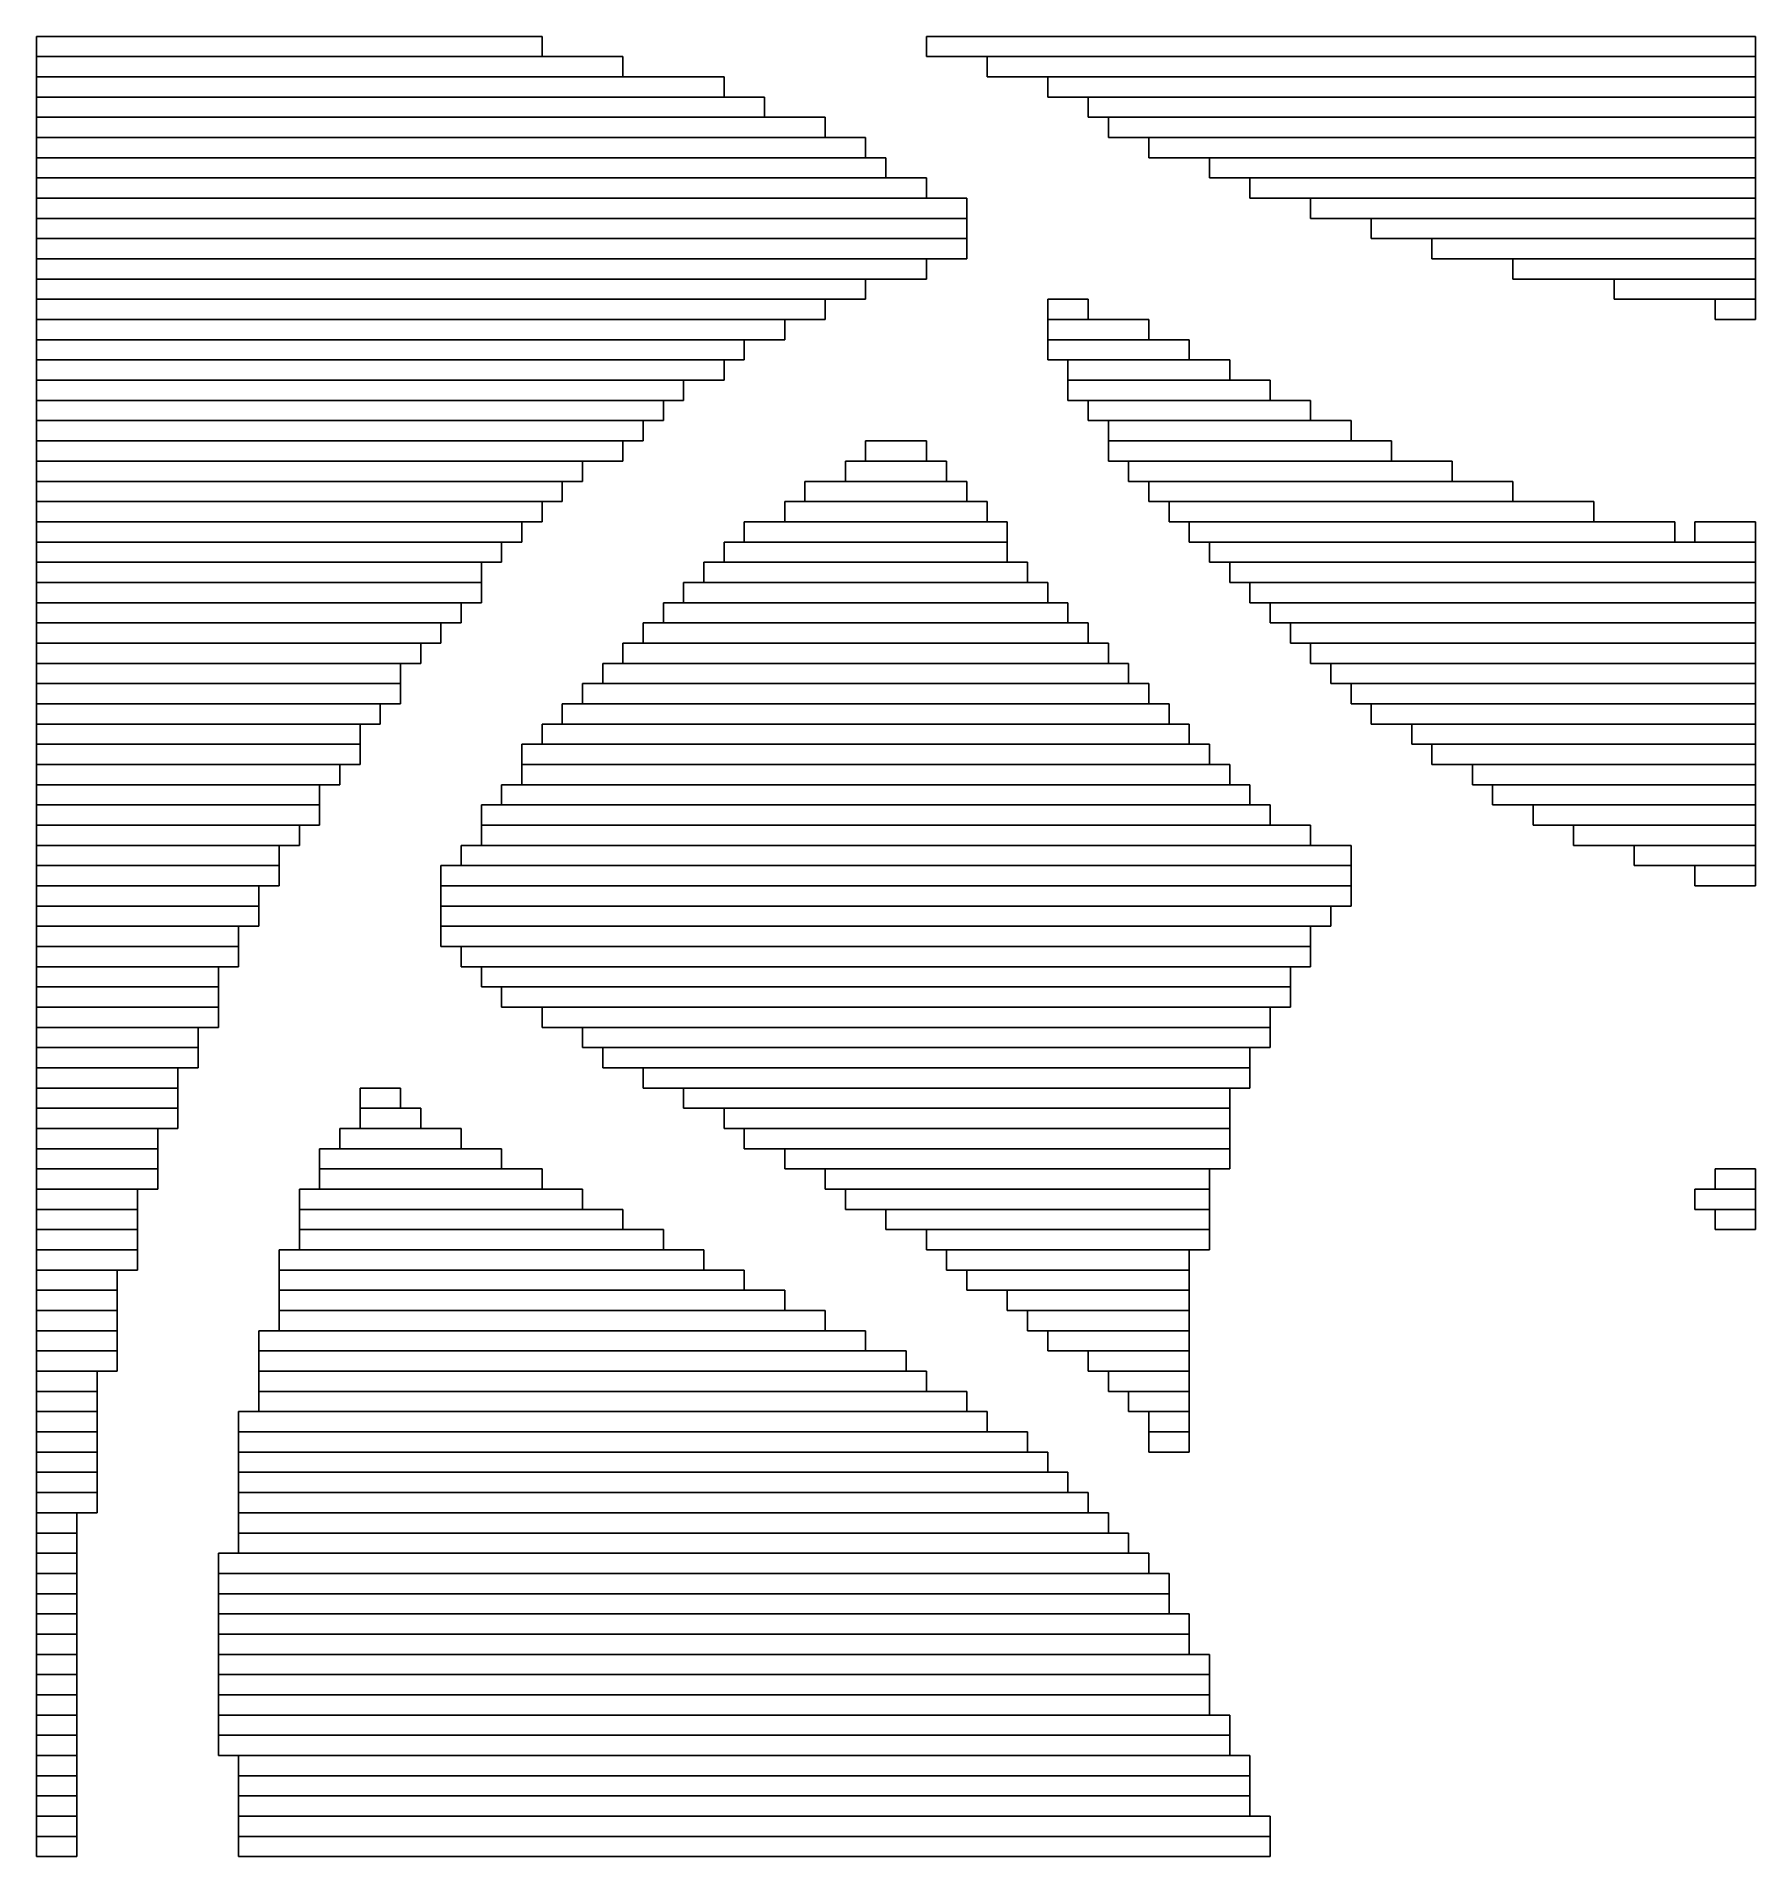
# Model space of a CAD drawing. Extents: x 469 to 554, y 467 to 557.
import ezdxf

# ---------------------------------------------------------------- set-up
doc = ezdxf.new("R2010")
doc.units = 0

msp = doc.modelspace()

# ---------------------------------------------------------------- linework, layer by layer
for p, q in [((469, 557), (494, 557)), ((469, 556), (469, 557)), ((494, 557), (494, 556)), ((513, 557), (554, 557)), ((513, 556), (513, 557)), ((554, 557), (554, 556)), ((494, 556), (469, 556)), ((469, 556), (498, 556)), ((469, 555), (469, 556)), ((498, 556), (498, 555)), ((554, 556), (513, 556)), ((516, 556), (554, 556)), ((516, 555), (516, 556)), ((554, 556), (554, 555)), ((498, 555), (469, 555)), ((469, 555), (503, 555)), ((469, 554), (469, 555)), ((503, 555), (503, 554)), ((554, 555), (516, 555)), ((519, 555), (554, 555)), ((519, 554), (519, 555)), ((554, 555), (554, 554)), ((503, 554), (469, 554)), ((469, 554), (505, 554)), ((469, 553), (469, 554)), ((505, 554), (505, 553)), ((554, 554), (519, 554)), ((521, 554), (554, 554)), ((521, 553), (521, 554)), ((554, 554), (554, 553)), ((505, 553), (469, 553)), ((469, 553), (508, 553)), ((469, 552), (469, 553)), ((508, 553), (508, 552)), ((554, 553), (521, 553)), ((522, 553), (554, 553)), ((522, 552), (522, 553)), ((554, 553), (554, 552)), ((508, 552), (469, 552)), ((469, 552), (510, 552)), ((469, 551), (469, 552)), ((510, 552), (510, 551)), ((554, 552), (522, 552)), ((524, 552), (554, 552)), ((524, 551), (524, 552)), ((554, 552), (554, 551)), ((510, 551), (469, 551)), ((469, 551), (511, 551)), ((469, 550), (469, 551)), ((511, 551), (511, 550)), ((554, 551), (524, 551)), ((527, 551), (554, 551)), ((527, 550), (527, 551)), ((554, 551), (554, 550)), ((511, 550), (469, 550)), ((469, 550), (513, 550)), ((469, 549), (469, 550)), ((513, 550), (513, 549)), ((554, 550), (527, 550)), ((529, 550), (554, 550)), ((529, 549), (529, 550)), ((554, 550), (554, 549)), ((513, 549), (469, 549)), ((469, 549), (515, 549)), ((469, 548), (469, 549)), ((515, 549), (515, 548)), ((554, 549), (529, 549)), ((532, 549), (554, 549)), ((532, 548), (532, 549)), ((554, 549), (554, 548)), ((515, 548), (469, 548)), ((469, 548), (515, 548)), ((469, 547), (469, 548)), ((515, 548), (515, 547)), ((554, 548), (532, 548)), ((535, 548), (554, 548)), ((535, 547), (535, 548)), ((554, 548), (554, 547)), ((515, 547), (469, 547)), ((469, 547), (515, 547)), ((469, 546), (469, 547)), ((515, 547), (515, 546)), ((554, 547), (535, 547)), ((538, 547), (554, 547)), ((538, 546), (538, 547)), ((554, 547), (554, 546)), ((515, 546), (469, 546)), ((469, 546), (513, 546)), ((469, 545), (469, 546)), ((513, 546), (513, 545)), ((554, 546), (538, 546)), ((542, 546), (554, 546)), ((542, 545), (542, 546)), ((554, 546), (554, 545)), ((513, 545), (469, 545)), ((469, 545), (510, 545)), ((469, 544), (469, 545)), ((510, 545), (510, 544)), ((554, 545), (542, 545)), ((547, 545), (554, 545)), ((547, 544), (547, 545)), ((554, 545), (554, 544)), ((510, 544), (469, 544)), ((469, 544), (508, 544)), ((469, 543), (469, 544)), ((508, 544), (508, 543)), ((519, 544), (521, 544)), ((519, 543), (519, 544)), ((521, 544), (521, 543)), ((554, 544), (547, 544)), ((552, 544), (554, 544)), ((552, 543), (552, 544)), ((554, 544), (554, 543)), ((508, 543), (469, 543)), ((469, 543), (506, 543)), ((469, 542), (469, 543)), ((506, 543), (506, 542)), ((521, 543), (519, 543)), ((519, 543), (524, 543)), ((519, 542), (519, 543)), ((524, 543), (524, 542)), ((554, 543), (552, 543)), ((506, 542), (469, 542)), ((469, 542), (504, 542)), ((469, 541), (469, 542)), ((504, 542), (504, 541)), ((524, 542), (519, 542)), ((519, 542), (526, 542)), ((519, 541), (519, 542)), ((526, 542), (526, 541)), ((504, 541), (469, 541)), ((469, 541), (503, 541)), ((469, 540), (469, 541)), ((503, 541), (503, 540)), ((526, 541), (519, 541)), ((520, 541), (528, 541)), ((520, 540), (520, 541)), ((528, 541), (528, 540)), ((503, 540), (469, 540)), ((469, 540), (501, 540)), ((469, 539), (469, 540)), ((501, 540), (501, 539)), ((528, 540), (520, 540)), ((520, 540), (530, 540)), ((520, 539), (520, 540)), ((530, 540), (530, 539)), ((501, 539), (469, 539)), ((469, 539), (500, 539)), ((469, 538), (469, 539)), ((500, 539), (500, 538)), ((530, 539), (520, 539)), ((521, 539), (532, 539)), ((521, 538), (521, 539)), ((532, 539), (532, 538)), ((500, 538), (469, 538)), ((469, 538), (499, 538)), ((469, 537), (469, 538)), ((499, 538), (499, 537)), ((532, 538), (521, 538)), ((522, 538), (534, 538)), ((522, 537), (522, 538)), ((534, 538), (534, 537)), ((499, 537), (469, 537)), ((469, 537), (498, 537)), ((469, 536), (469, 537)), ((498, 537), (498, 536)), ((510, 537), (513, 537)), ((510, 536), (510, 537)), ((513, 537), (513, 536)), ((534, 537), (522, 537)), ((522, 537), (536, 537)), ((522, 536), (522, 537)), ((536, 537), (536, 536)), ((498, 536), (469, 536)), ((469, 536), (496, 536)), ((469, 535), (469, 536)), ((496, 536), (496, 535)), ((509, 536), (514, 536)), ((509, 535), (509, 536)), ((513, 536), (510, 536)), ((514, 536), (514, 535)), ((536, 536), (522, 536)), ((523, 536), (539, 536)), ((523, 535), (523, 536)), ((539, 536), (539, 535)), ((496, 535), (469, 535)), ((469, 535), (495, 535)), ((469, 534), (469, 535)), ((495, 535), (495, 534)), ((507, 535), (515, 535)), ((507, 534), (507, 535)), ((514, 535), (509, 535)), ((515, 535), (515, 534)), ((539, 535), (523, 535)), ((524, 535), (542, 535)), ((524, 534), (524, 535)), ((542, 535), (542, 534)), ((495, 534), (469, 534)), ((469, 534), (494, 534)), ((469, 533), (469, 534)), ((494, 534), (494, 533)), ((506, 534), (516, 534)), ((506, 533), (506, 534)), ((515, 534), (507, 534)), ((516, 534), (516, 533)), ((542, 534), (524, 534)), ((525, 534), (546, 534)), ((525, 533), (525, 534)), ((546, 534), (546, 533)), ((494, 533), (469, 533)), ((469, 533), (493, 533)), ((469, 532), (469, 533)), ((493, 533), (493, 532)), ((504, 533), (517, 533)), ((504, 532), (504, 533)), ((516, 533), (506, 533)), ((517, 533), (517, 532)), ((546, 533), (525, 533)), ((526, 533), (550, 533)), ((526, 532), (526, 533)), ((550, 533), (550, 532)), ((551, 533), (554, 533)), ((551, 532), (551, 533)), ((554, 533), (554, 532)), ((493, 532), (469, 532)), ((469, 532), (492, 532)), ((469, 531), (469, 532)), ((492, 532), (492, 531)), ((503, 532), (517, 532)), ((503, 531), (503, 532)), ((517, 532), (504, 532)), ((517, 532), (517, 531)), ((550, 532), (526, 532)), ((527, 532), (554, 532)), ((527, 531), (527, 532)), ((554, 532), (551, 532)), ((554, 532), (554, 531)), ((492, 531), (469, 531)), ((469, 531), (491, 531)), ((469, 530), (469, 531)), ((491, 531), (491, 530)), ((502, 531), (518, 531)), ((502, 530), (502, 531)), ((517, 531), (503, 531)), ((518, 531), (518, 530)), ((554, 531), (527, 531)), ((528, 531), (554, 531)), ((528, 530), (528, 531)), ((554, 531), (554, 530)), ((491, 530), (469, 530)), ((469, 530), (491, 530)), ((469, 529), (469, 530)), ((491, 530), (491, 529)), ((501, 530), (519, 530)), ((501, 529), (501, 530)), ((518, 530), (502, 530)), ((519, 530), (519, 529)), ((554, 530), (528, 530)), ((529, 530), (554, 530)), ((529, 529), (529, 530)), ((554, 530), (554, 529)), ((491, 529), (469, 529)), ((469, 529), (490, 529)), ((469, 528), (469, 529)), ((490, 529), (490, 528)), ((500, 529), (520, 529)), ((500, 528), (500, 529)), ((519, 529), (501, 529)), ((520, 529), (520, 528)), ((554, 529), (529, 529)), ((530, 529), (554, 529)), ((530, 528), (530, 529)), ((554, 529), (554, 528)), ((490, 528), (469, 528)), ((469, 528), (489, 528)), ((469, 527), (469, 528)), ((489, 528), (489, 527)), ((499, 528), (521, 528)), ((499, 527), (499, 528)), ((520, 528), (500, 528)), ((521, 528), (521, 527)), ((554, 528), (530, 528)), ((531, 528), (554, 528)), ((531, 527), (531, 528)), ((554, 528), (554, 527)), ((489, 527), (469, 527)), ((469, 527), (488, 527)), ((469, 526), (469, 527)), ((488, 527), (488, 526)), ((498, 527), (522, 527)), ((498, 526), (498, 527)), ((521, 527), (499, 527)), ((522, 527), (522, 526)), ((554, 527), (531, 527)), ((532, 527), (554, 527)), ((532, 526), (532, 527)), ((554, 527), (554, 526)), ((488, 526), (469, 526)), ((469, 526), (487, 526)), ((469, 525), (469, 526)), ((487, 526), (487, 525)), ((497, 526), (523, 526)), ((497, 525), (497, 526)), ((522, 526), (498, 526)), ((523, 526), (523, 525)), ((554, 526), (532, 526)), ((533, 526), (554, 526)), ((533, 525), (533, 526)), ((554, 526), (554, 525)), ((487, 525), (469, 525)), ((469, 525), (487, 525)), ((469, 524), (469, 525)), ((487, 525), (487, 524)), ((496, 525), (524, 525)), ((496, 524), (496, 525)), ((523, 525), (497, 525)), ((524, 525), (524, 524)), ((554, 525), (533, 525)), ((534, 525), (554, 525)), ((534, 524), (534, 525)), ((554, 525), (554, 524)), ((487, 524), (469, 524)), ((469, 524), (486, 524)), ((469, 523), (469, 524)), ((486, 524), (486, 523)), ((495, 524), (525, 524)), ((495, 523), (495, 524)), ((524, 524), (496, 524)), ((525, 524), (525, 523)), ((554, 524), (534, 524)), ((535, 524), (554, 524)), ((535, 523), (535, 524)), ((554, 524), (554, 523)), ((486, 523), (469, 523)), ((469, 523), (485, 523)), ((469, 522), (469, 523)), ((485, 523), (485, 522)), ((494, 523), (526, 523)), ((494, 522), (494, 523)), ((525, 523), (495, 523)), ((526, 523), (526, 522)), ((554, 523), (535, 523)), ((537, 523), (554, 523)), ((537, 522), (537, 523)), ((554, 523), (554, 522)), ((485, 522), (469, 522)), ((469, 522), (485, 522)), ((469, 521), (469, 522)), ((485, 522), (485, 521)), ((493, 522), (527, 522)), ((493, 521), (493, 522)), ((526, 522), (494, 522)), ((527, 522), (527, 521)), ((554, 522), (537, 522)), ((538, 522), (554, 522)), ((538, 521), (538, 522)), ((554, 522), (554, 521)), ((485, 521), (469, 521)), ((469, 521), (484, 521)), ((469, 520), (469, 521)), ((484, 521), (484, 520)), ((527, 521), (493, 521)), ((493, 521), (528, 521)), ((493, 520), (493, 521)), ((528, 521), (528, 520)), ((554, 521), (538, 521)), ((540, 521), (554, 521)), ((540, 520), (540, 521)), ((554, 521), (554, 520)), ((484, 520), (469, 520)), ((469, 520), (483, 520)), ((469, 519), (469, 520)), ((483, 520), (483, 519)), ((492, 520), (529, 520)), ((492, 519), (492, 520)), ((528, 520), (493, 520)), ((529, 520), (529, 519)), ((554, 520), (540, 520)), ((541, 520), (554, 520)), ((541, 519), (541, 520)), ((554, 520), (554, 519)), ((483, 519), (469, 519)), ((469, 519), (483, 519)), ((469, 518), (469, 519)), ((483, 519), (483, 518)), ((491, 519), (530, 519)), ((491, 518), (491, 519)), ((529, 519), (492, 519)), ((530, 519), (530, 518)), ((554, 519), (541, 519)), ((543, 519), (554, 519)), ((543, 518), (543, 519)), ((554, 519), (554, 518)), ((483, 518), (469, 518)), ((469, 518), (482, 518)), ((469, 517), (469, 518)), ((482, 518), (482, 517)), ((530, 518), (491, 518)), ((491, 518), (532, 518)), ((491, 517), (491, 518)), ((532, 518), (532, 517)), ((554, 518), (543, 518)), ((545, 518), (554, 518)), ((545, 517), (545, 518)), ((554, 518), (554, 517)), ((482, 517), (469, 517)), ((469, 517), (481, 517)), ((469, 516), (469, 517)), ((481, 517), (481, 516)), ((490, 517), (534, 517)), ((490, 516), (490, 517)), ((532, 517), (491, 517)), ((534, 517), (534, 516)), ((554, 517), (545, 517)), ((548, 517), (554, 517)), ((548, 516), (548, 517)), ((554, 517), (554, 516)), ((481, 516), (469, 516)), ((469, 516), (481, 516)), ((469, 515), (469, 516)), ((481, 516), (481, 515)), ((489, 516), (534, 516)), ((489, 515), (489, 516)), ((534, 516), (490, 516)), ((534, 516), (534, 515)), ((554, 516), (548, 516)), ((551, 516), (554, 516)), ((551, 515), (551, 516)), ((554, 516), (554, 515)), ((481, 515), (469, 515)), ((469, 515), (480, 515)), ((469, 514), (469, 515)), ((480, 515), (480, 514)), ((534, 515), (489, 515)), ((489, 515), (534, 515)), ((489, 514), (489, 515)), ((534, 515), (534, 514)), ((554, 515), (551, 515)), ((480, 514), (469, 514)), ((469, 514), (480, 514)), ((469, 513), (469, 514)), ((480, 514), (480, 513)), ((534, 514), (489, 514)), ((489, 514), (533, 514)), ((489, 513), (489, 514)), ((533, 514), (533, 513)), ((480, 513), (469, 513)), ((469, 513), (479, 513)), ((469, 512), (469, 513)), ((479, 513), (479, 512)), ((533, 513), (489, 513)), ((489, 513), (532, 513)), ((489, 512), (489, 513)), ((532, 513), (532, 512)), ((479, 512), (469, 512)), ((469, 512), (479, 512)), ((469, 511), (469, 512)), ((479, 512), (479, 511)), ((532, 512), (489, 512)), ((490, 512), (532, 512)), ((490, 511), (490, 512)), ((532, 512), (532, 511)), ((479, 511), (469, 511)), ((469, 511), (478, 511)), ((469, 510), (469, 511)), ((478, 511), (478, 510)), ((532, 511), (490, 511)), ((491, 511), (531, 511)), ((491, 510), (491, 511)), ((531, 511), (531, 510)), ((478, 510), (469, 510)), ((469, 510), (478, 510)), ((469, 509), (469, 510)), ((478, 510), (478, 509)), ((531, 510), (491, 510)), ((492, 510), (531, 510)), ((492, 509), (492, 510)), ((531, 510), (531, 509)), ((478, 509), (469, 509)), ((469, 509), (478, 509)), ((469, 508), (469, 509)), ((478, 509), (478, 508)), ((531, 509), (492, 509)), ((494, 509), (530, 509)), ((494, 508), (494, 509)), ((530, 509), (530, 508)), ((478, 508), (469, 508)), ((469, 508), (477, 508)), ((469, 507), (469, 508)), ((477, 508), (477, 507)), ((530, 508), (494, 508)), ((496, 508), (530, 508)), ((496, 507), (496, 508)), ((530, 508), (530, 507)), ((477, 507), (469, 507)), ((469, 507), (477, 507)), ((469, 506), (469, 507)), ((477, 507), (477, 506)), ((530, 507), (496, 507)), ((497, 507), (529, 507)), ((497, 506), (497, 507)), ((529, 507), (529, 506)), ((477, 506), (469, 506)), ((469, 506), (476, 506)), ((469, 505), (469, 506)), ((476, 506), (476, 505)), ((529, 506), (497, 506)), ((499, 506), (529, 506)), ((499, 505), (499, 506)), ((529, 506), (529, 505)), ((476, 505), (469, 505)), ((469, 505), (476, 505)), ((469, 504), (469, 505)), ((476, 505), (476, 504)), ((485, 505), (487, 505)), ((485, 504), (485, 505)), ((487, 505), (487, 504)), ((529, 505), (499, 505)), ((501, 505), (528, 505)), ((501, 504), (501, 505)), ((528, 505), (528, 504)), ((476, 504), (469, 504)), ((469, 504), (476, 504)), ((469, 503), (469, 504)), ((476, 504), (476, 503)), ((487, 504), (485, 504)), ((485, 504), (488, 504)), ((485, 503), (485, 504)), ((488, 504), (488, 503)), ((528, 504), (501, 504)), ((503, 504), (528, 504)), ((503, 503), (503, 504)), ((528, 504), (528, 503)), ((476, 503), (469, 503)), ((469, 503), (475, 503)), ((469, 502), (469, 503)), ((475, 503), (475, 502)), ((484, 503), (490, 503)), ((484, 502), (484, 503)), ((488, 503), (485, 503)), ((490, 503), (490, 502)), ((528, 503), (503, 503)), ((504, 503), (528, 503)), ((504, 502), (504, 503)), ((528, 503), (528, 502)), ((475, 502), (469, 502)), ((469, 502), (475, 502)), ((469, 501), (469, 502)), ((475, 502), (475, 501)), ((483, 502), (492, 502)), ((483, 501), (483, 502)), ((490, 502), (484, 502)), ((492, 502), (492, 501)), ((528, 502), (504, 502)), ((506, 502), (528, 502)), ((506, 501), (506, 502)), ((528, 502), (528, 501)), ((475, 501), (469, 501)), ((469, 501), (475, 501)), ((469, 500), (469, 501)), ((475, 501), (475, 500)), ((492, 501), (483, 501)), ((483, 501), (494, 501)), ((483, 500), (483, 501)), ((494, 501), (494, 500)), ((528, 501), (506, 501)), ((508, 501), (527, 501)), ((508, 500), (508, 501)), ((527, 501), (527, 500)), ((552, 501), (554, 501)), ((552, 500), (552, 501)), ((554, 501), (554, 500)), ((475, 500), (469, 500)), ((469, 500), (474, 500)), ((469, 499), (469, 500)), ((474, 500), (474, 499)), ((482, 500), (496, 500)), ((482, 499), (482, 500)), ((494, 500), (483, 500)), ((496, 500), (496, 499)), ((527, 500), (508, 500)), ((509, 500), (527, 500)), ((509, 499), (509, 500)), ((527, 500), (527, 499)), ((551, 500), (554, 500)), ((551, 499), (551, 500)), ((554, 500), (552, 500)), ((554, 500), (554, 499)), ((474, 499), (469, 499)), ((469, 499), (474, 499)), ((469, 498), (469, 499)), ((474, 499), (474, 498)), ((496, 499), (482, 499)), ((482, 499), (498, 499)), ((482, 498), (482, 499)), ((498, 499), (498, 498)), ((527, 499), (509, 499)), ((511, 499), (527, 499)), ((511, 498), (511, 499)), ((527, 499), (527, 498)), ((554, 499), (551, 499)), ((552, 499), (554, 499)), ((552, 498), (552, 499)), ((554, 499), (554, 498)), ((474, 498), (469, 498)), ((469, 498), (474, 498)), ((469, 497), (469, 498)), ((474, 498), (474, 497)), ((498, 498), (482, 498)), ((482, 498), (500, 498)), ((482, 497), (482, 498)), ((500, 498), (500, 497)), ((527, 498), (511, 498)), ((513, 498), (527, 498)), ((513, 497), (513, 498)), ((527, 498), (527, 497)), ((554, 498), (552, 498)), ((474, 497), (469, 497)), ((469, 497), (474, 497)), ((469, 496), (469, 497)), ((474, 497), (474, 496)), ((481, 497), (502, 497)), ((481, 496), (481, 497)), ((500, 497), (482, 497)), ((502, 497), (502, 496)), ((527, 497), (513, 497)), ((514, 497), (526, 497)), ((514, 496), (514, 497)), ((526, 497), (526, 496)), ((474, 496), (469, 496)), ((469, 496), (473, 496)), ((469, 495), (469, 496)), ((473, 496), (473, 495)), ((502, 496), (481, 496)), ((481, 496), (504, 496)), ((481, 495), (481, 496)), ((504, 496), (504, 495)), ((526, 496), (514, 496)), ((515, 496), (526, 496)), ((515, 495), (515, 496)), ((526, 496), (526, 495)), ((473, 495), (469, 495)), ((469, 495), (473, 495)), ((469, 494), (469, 495)), ((473, 495), (473, 494)), ((504, 495), (481, 495)), ((481, 495), (506, 495)), ((481, 494), (481, 495)), ((506, 495), (506, 494)), ((526, 495), (515, 495)), ((517, 495), (526, 495)), ((517, 494), (517, 495)), ((526, 495), (526, 494)), ((473, 494), (469, 494)), ((469, 494), (473, 494)), ((469, 493), (469, 494)), ((473, 494), (473, 493)), ((506, 494), (481, 494)), ((481, 494), (508, 494)), ((481, 493), (481, 494)), ((508, 494), (508, 493)), ((526, 494), (517, 494)), ((518, 494), (526, 494)), ((518, 493), (518, 494)), ((526, 494), (526, 493)), ((473, 493), (469, 493)), ((469, 493), (473, 493)), ((469, 492), (469, 493)), ((473, 493), (473, 492)), ((480, 493), (510, 493)), ((480, 492), (480, 493)), ((508, 493), (481, 493)), ((510, 493), (510, 492)), ((526, 493), (518, 493)), ((519, 493), (526, 493)), ((519, 492), (519, 493)), ((526, 493), (526, 492)), ((473, 492), (469, 492)), ((469, 492), (473, 492)), ((469, 491), (469, 492)), ((473, 492), (473, 491)), ((510, 492), (480, 492)), ((480, 492), (512, 492)), ((480, 491), (480, 492)), ((512, 492), (512, 491)), ((526, 492), (519, 492)), ((521, 492), (526, 492)), ((521, 491), (521, 492)), ((526, 492), (526, 491)), ((473, 491), (469, 491)), ((469, 491), (472, 491)), ((469, 490), (469, 491)), ((472, 491), (472, 490)), ((512, 491), (480, 491)), ((480, 491), (513, 491)), ((480, 490), (480, 491)), ((513, 491), (513, 490)), ((526, 491), (521, 491)), ((522, 491), (526, 491)), ((522, 490), (522, 491)), ((526, 491), (526, 490)), ((472, 490), (469, 490)), ((469, 490), (472, 490)), ((469, 489), (469, 490)), ((472, 490), (472, 489)), ((513, 490), (480, 490)), ((480, 490), (515, 490)), ((480, 489), (480, 490)), ((515, 490), (515, 489)), ((526, 490), (522, 490)), ((523, 490), (526, 490)), ((523, 489), (523, 490)), ((526, 490), (526, 489)), ((472, 489), (469, 489)), ((469, 489), (472, 489)), ((469, 488), (469, 489)), ((472, 489), (472, 488)), ((479, 489), (516, 489)), ((479, 488), (479, 489)), ((515, 489), (480, 489)), ((516, 489), (516, 488)), ((526, 489), (523, 489)), ((524, 489), (526, 489)), ((524, 488), (524, 489)), ((526, 489), (526, 488)), ((472, 488), (469, 488)), ((469, 488), (472, 488)), ((469, 487), (469, 488)), ((472, 488), (472, 487)), ((516, 488), (479, 488)), ((479, 488), (518, 488)), ((479, 487), (479, 488)), ((518, 488), (518, 487)), ((526, 488), (524, 488)), ((524, 488), (526, 488)), ((524, 487), (524, 488)), ((526, 488), (526, 487)), ((472, 487), (469, 487)), ((469, 487), (472, 487)), ((469, 486), (469, 487)), ((472, 487), (472, 486)), ((518, 487), (479, 487)), ((479, 487), (519, 487)), ((479, 486), (479, 487)), ((519, 487), (519, 486)), ((526, 487), (524, 487)), ((472, 486), (469, 486)), ((469, 486), (472, 486)), ((469, 485), (469, 486)), ((472, 486), (472, 485)), ((519, 486), (479, 486)), ((479, 486), (520, 486)), ((479, 485), (479, 486)), ((520, 486), (520, 485)), ((472, 485), (469, 485)), ((469, 485), (472, 485)), ((469, 484), (469, 485)), ((472, 485), (472, 484)), ((520, 485), (479, 485)), ((479, 485), (521, 485)), ((479, 484), (479, 485)), ((521, 485), (521, 484)), ((472, 484), (469, 484)), ((469, 484), (471, 484)), ((469, 483), (469, 484)), ((471, 484), (471, 483)), ((521, 484), (479, 484)), ((479, 484), (522, 484)), ((479, 483), (479, 484)), ((522, 484), (522, 483)), ((471, 483), (469, 483)), ((469, 483), (471, 483)), ((469, 482), (469, 483)), ((471, 483), (471, 482)), ((522, 483), (479, 483)), ((479, 483), (523, 483)), ((479, 482), (479, 483)), ((523, 483), (523, 482)), ((471, 482), (469, 482)), ((469, 482), (471, 482)), ((469, 481), (469, 482)), ((471, 482), (471, 481)), ((478, 482), (524, 482)), ((478, 481), (478, 482)), ((523, 482), (479, 482)), ((524, 482), (524, 481)), ((471, 481), (469, 481)), ((469, 481), (471, 481)), ((469, 480), (469, 481)), ((471, 481), (471, 480)), ((524, 481), (478, 481)), ((478, 481), (525, 481)), ((478, 480), (478, 481)), ((525, 481), (525, 480)), ((471, 480), (469, 480)), ((469, 480), (471, 480)), ((469, 479), (469, 480)), ((471, 480), (471, 479)), ((525, 480), (478, 480)), ((478, 480), (525, 480)), ((478, 479), (478, 480)), ((525, 480), (525, 479)), ((471, 479), (469, 479)), ((469, 479), (471, 479)), ((469, 478), (469, 479)), ((471, 479), (471, 478)), ((525, 479), (478, 479)), ((478, 479), (526, 479)), ((478, 478), (478, 479)), ((526, 479), (526, 478)), ((471, 478), (469, 478)), ((469, 478), (471, 478)), ((469, 477), (469, 478)), ((471, 478), (471, 477)), ((526, 478), (478, 478)), ((478, 478), (526, 478)), ((478, 477), (478, 478)), ((526, 478), (526, 477)), ((471, 477), (469, 477)), ((469, 477), (471, 477)), ((469, 476), (469, 477)), ((471, 477), (471, 476)), ((526, 477), (478, 477)), ((478, 477), (527, 477)), ((478, 476), (478, 477)), ((527, 477), (527, 476)), ((471, 476), (469, 476)), ((469, 476), (471, 476)), ((469, 475), (469, 476)), ((471, 476), (471, 475)), ((527, 476), (478, 476)), ((478, 476), (527, 476)), ((478, 475), (478, 476)), ((527, 476), (527, 475)), ((471, 475), (469, 475)), ((469, 475), (471, 475)), ((469, 474), (469, 475)), ((471, 475), (471, 474)), ((527, 475), (478, 475)), ((478, 475), (527, 475)), ((478, 474), (478, 475)), ((527, 475), (527, 474)), ((471, 474), (469, 474)), ((469, 474), (471, 474)), ((469, 473), (469, 474)), ((471, 474), (471, 473)), ((527, 474), (478, 474)), ((478, 474), (528, 474)), ((478, 473), (478, 474)), ((528, 474), (528, 473)), ((471, 473), (469, 473)), ((469, 473), (471, 473)), ((469, 472), (469, 473)), ((471, 473), (471, 472)), ((528, 473), (478, 473)), ((478, 473), (528, 473)), ((478, 472), (478, 473)), ((528, 473), (528, 472)), ((471, 472), (469, 472)), ((469, 472), (471, 472)), ((469, 471), (469, 472)), ((471, 472), (471, 471)), ((528, 472), (478, 472)), ((479, 472), (529, 472)), ((479, 471), (479, 472)), ((529, 472), (529, 471)), ((471, 471), (469, 471)), ((469, 471), (471, 471)), ((469, 470), (469, 471)), ((471, 471), (471, 470)), ((529, 471), (479, 471)), ((479, 471), (529, 471)), ((479, 470), (479, 471)), ((529, 471), (529, 470)), ((471, 470), (469, 470)), ((469, 470), (471, 470)), ((469, 469), (469, 470)), ((471, 470), (471, 469)), ((529, 470), (479, 470)), ((479, 470), (529, 470)), ((479, 469), (479, 470)), ((529, 470), (529, 469)), ((471, 469), (469, 469)), ((469, 469), (471, 469)), ((469, 468), (469, 469)), ((471, 469), (471, 468)), ((529, 469), (479, 469)), ((479, 469), (530, 469)), ((479, 468), (479, 469)), ((530, 469), (530, 468)), ((471, 468), (469, 468)), ((469, 468), (471, 468)), ((469, 467), (469, 468)), ((471, 468), (471, 467)), ((530, 468), (479, 468)), ((479, 468), (530, 468)), ((479, 467), (479, 468)), ((530, 468), (530, 467)), ((471, 467), (469, 467)), ((530, 467), (479, 467))]:
    msp.add_line(p, q)

doc.saveas('drawing.dxf')
